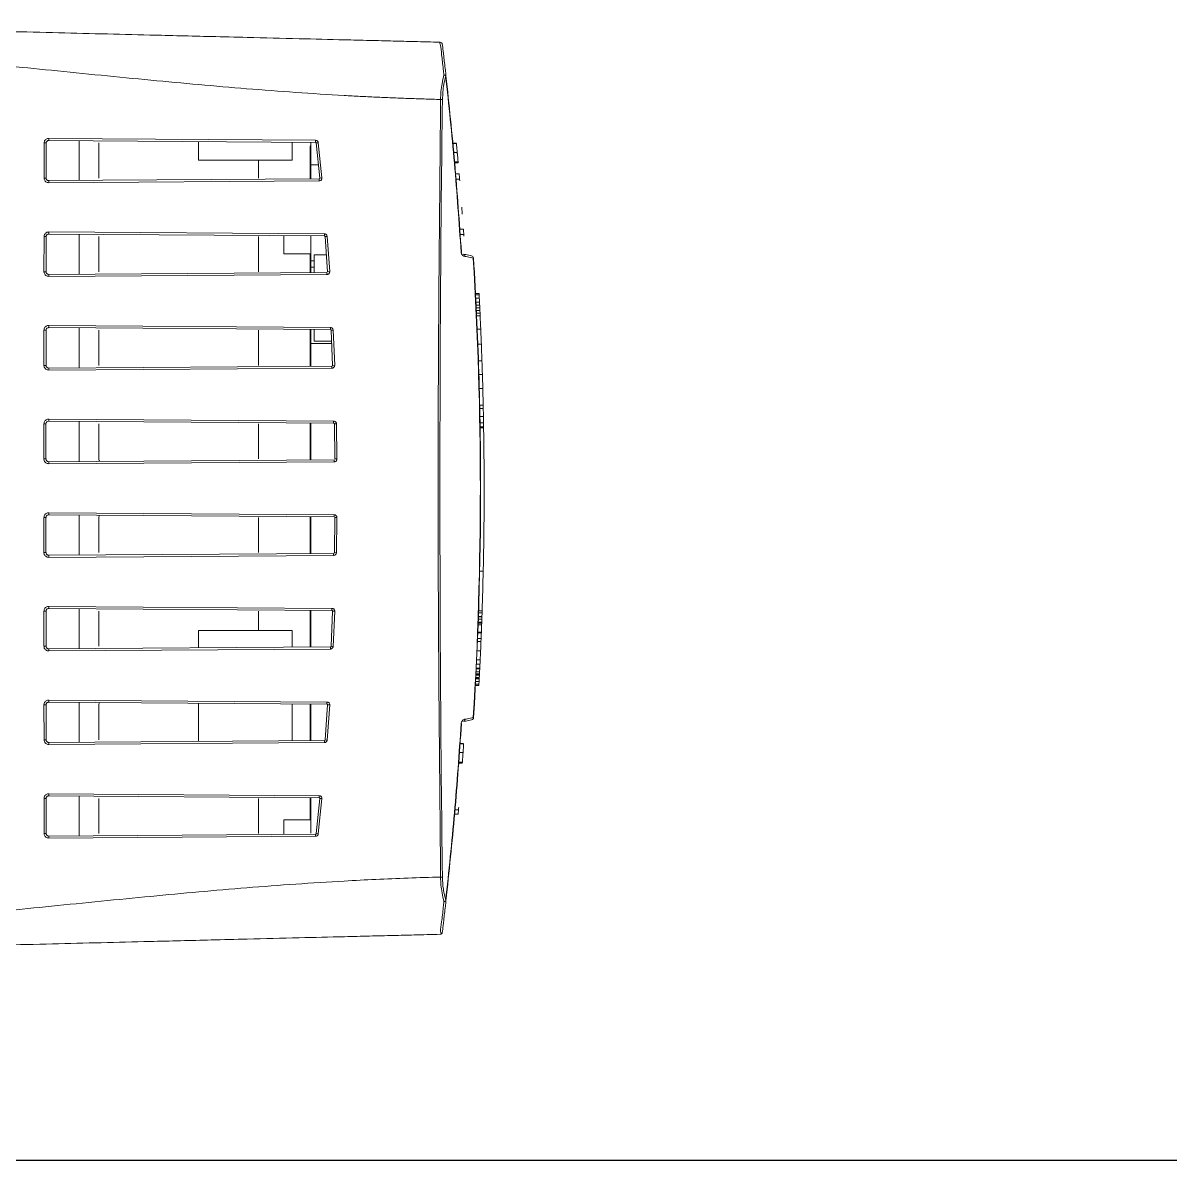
# Model space of a CAD drawing. Header units: millimetres. Extents: x -829 to 2887, y -460 to 1788.
# Drawn here: x 138.8 to 236.8, y 50.6 to 147.8 of the extents above; entities that cross this region are included whole.
import ezdxf

# ---------------------------------------------------------------- set-up
doc = ezdxf.new("R2010")
doc.units = ezdxf.units.MM
doc.layers.add('Inversor', color=4, linetype='Continuous')

msp = doc.modelspace()

# ---------------------------------------------------------------- linework, layer by layer
msp.add_line((57.502, 50.625), (557.502, 50.625))
at = {"layer": 'Inversor', "linetype": 'Continuous', "lineweight": 15}
for p, q in [((140.606, 134.527), (140.609, 137.527)), ((140.786, 137.527), (140.609, 137.527)), ((140.783, 134.527), (140.786, 137.527)), ((141.002, 137.916), (163.805, 137.758)), ((141.002, 137.741), (141.002, 137.916)), ((141.002, 137.741), (163.805, 137.582)), ((143.602, 134.327), (143.602, 137.723)), ((145.286, 134.527), (145.286, 137.527)), ((163.402, 137.585), (163.402, 135.664)), ((163.86, 137.533), (164.17, 134.532)), ((164.033, 137.551), (164.344, 134.549)), ((175.835, 137.47), (175.535, 137.47)), ((163.328, 134.464), (163.328, 137.027)), ((175.904, 136.724), (175.604, 136.724)), ((158.93, 136.07), (158.93, 134.527)), ((164.053, 135.664), (163.402, 135.664)), ((175.984, 135.823), (175.684, 135.823)), ((175.984, 135.823), (175.976, 135.918)), ((140.783, 134.527), (140.606, 134.527)), ((164.114, 134.47), (141.002, 134.309)), ((141.002, 134.309), (141.002, 134.133)), ((164.114, 134.294), (141.002, 134.133)), ((164.114, 134.47), (164.114, 134.294)), ((164.17, 134.532), (164.344, 134.549)), ((140.6, 126.527), (140.602, 129.527)), ((140.779, 129.527), (140.602, 129.527)), ((140.777, 126.527), (140.779, 129.527)), ((141.002, 129.923), (164.555, 129.761)), ((141.002, 129.748), (141.002, 129.923)), ((141.002, 129.748), (164.555, 129.585)), ((143.602, 126.321), (143.602, 129.73)), ((145.286, 126.527), (145.286, 129.527)), ((158.93, 129.527), (158.93, 126.527)), ((163.402, 129.602), (163.402, 127.46)), ((164.555, 129.585), (164.555, 129.761)), ((164.613, 129.531), (164.787, 129.545)), ((164.613, 129.531), (164.834, 126.531)), ((164.787, 129.545), (165.008, 126.542)), ((161.102, 128.06), (163.402, 128.06)), ((163.328, 126.457), (163.328, 128.06)), ((163.402, 127.46), (163.682, 127.46)), ((164.727, 127.978), (163.682, 127.978)), ((164.727, 127.977), (163.682, 127.977)), ((163.682, 126.467), (163.682, 127.977)), ((140.777, 126.527), (140.6, 126.527)), ((164.775, 126.467), (141.002, 126.303)), ((163.682, 126.918), (163.402, 126.918)), ((163.402, 126.918), (163.402, 126.495)), ((141.002, 126.303), (141.002, 126.127)), ((164.775, 126.291), (141.002, 126.127)), ((177.766, 124.668), (177.466, 124.668)), ((177.771, 124.565), (177.766, 124.668)), ((177.816, 123.683), (177.516, 123.683)), ((177.838, 123.219), (177.827, 123.446)), ((140.597, 118.527), (140.598, 121.527)), ((140.774, 121.527), (140.598, 121.527)), ((140.773, 118.527), (140.774, 121.527)), ((141.002, 121.928), (165.068, 121.763)), ((141.002, 121.753), (141.002, 121.928)), ((141.002, 121.753), (165.068, 121.587)), ((143.602, 118.317), (143.602, 121.735)), ((145.286, 118.527), (145.286, 121.527)), ((158.93, 121.527), (158.93, 118.527)), ((163.328, 118.453), (163.328, 121.599)), ((163.402, 121.599), (163.402, 120.386)), ((163.682, 120.585), (163.682, 121.568)), ((165.128, 121.53), (165.261, 118.529)), ((165.302, 121.538), (165.435, 118.536)), ((177.91, 121.633), (177.61, 121.633)), ((163.682, 120.585), (165.17, 120.585)), ((163.402, 120.385), (163.402, 120.386)), ((163.402, 120.386), (165.179, 120.386)), ((177.963, 120.338), (177.663, 120.338)), ((178.015, 118.913), (177.715, 118.913)), ((140.773, 118.527), (140.597, 118.527)), ((165.2, 118.465), (141.002, 118.299)), ((141.002, 118.299), (141.002, 118.124)), ((165.2, 118.29), (141.002, 118.124)), ((165.2, 118.465), (165.2, 118.29)), ((165.261, 118.529), (165.435, 118.536)), ((178.087, 116.548), (177.787, 116.548)), ((141.002, 113.931), (165.346, 113.764)), ((141.002, 113.755), (141.002, 113.931)), ((141.002, 113.755), (165.346, 113.588)), ((143.602, 110.315), (143.602, 113.738)), ((178.143, 114.144), (177.843, 114.144)), ((140.595, 110.527), (140.595, 113.527)), ((140.771, 113.527), (140.595, 113.527)), ((140.771, 110.527), (140.771, 113.527)), ((145.286, 110.527), (145.286, 113.527)), ((158.93, 113.527), (158.93, 110.527)), ((163.328, 110.451), (163.328, 113.602)), ((165.408, 113.528), (165.452, 110.527)), ((165.582, 113.531), (165.626, 110.529)), ((178.16, 113.182), (178.158, 113.276)), ((140.771, 110.527), (140.595, 110.527)), ((165.39, 110.465), (141.002, 110.297)), ((141.002, 110.297), (141.002, 110.122)), ((165.39, 110.289), (141.002, 110.122)), ((141.002, 105.931), (165.39, 105.764)), ((141.002, 105.756), (141.002, 105.931)), ((140.595, 102.527), (140.595, 105.527)), ((140.771, 105.527), (140.595, 105.527)), ((140.771, 102.527), (140.771, 105.527)), ((141.002, 105.756), (165.39, 105.589)), ((143.602, 102.316), (143.602, 105.738)), ((145.286, 102.527), (145.286, 105.527)), ((158.93, 105.527), (158.93, 102.527)), ((163.328, 102.451), (163.328, 105.603)), ((165.452, 105.526), (165.408, 102.525)), ((165.626, 105.524), (165.582, 102.522)), ((140.771, 102.527), (140.595, 102.527)), ((165.346, 102.465), (141.002, 102.298)), ((141.002, 102.298), (141.002, 102.122)), ((165.346, 102.289), (141.002, 102.122)), ((178.123, 100.937), (177.823, 100.937)), ((140.598, 94.527), (140.597, 97.527)), ((140.773, 97.527), (140.597, 97.527)), ((140.774, 94.527), (140.773, 97.527)), ((141.002, 97.93), (165.2, 97.764)), ((141.002, 97.754), (141.002, 97.93)), ((141.002, 97.754), (165.2, 97.588)), ((143.602, 94.318), (143.602, 97.736)), ((145.286, 94.527), (145.286, 97.527)), ((158.93, 97.527), (158.93, 95.874)), ((163.328, 94.454), (163.328, 97.601)), ((163.402, 97.6), (163.402, 94.455)), ((165.261, 97.524), (165.128, 94.524)), ((165.2, 97.588), (165.2, 97.764)), ((165.261, 97.524), (165.435, 97.518)), ((165.435, 97.518), (165.302, 94.515)), ((178.029, 97.54), (177.729, 97.54)), ((178.023, 97.369), (178.029, 97.54)), ((177.995, 96.576), (177.695, 96.576)), ((140.774, 94.527), (140.598, 94.527)), ((165.068, 94.466), (141.002, 94.3)), ((141.002, 94.3), (141.002, 94.125)), ((165.068, 94.29), (141.002, 94.125)), ((177.898, 94.129), (177.598, 94.129)), ((177.806, 92.164), (177.814, 92.332)), ((177.761, 91.299), (177.461, 91.299)), ((177.79, 91.855), (177.49, 91.855)), ((177.755, 91.185), (177.761, 91.299)), ((177.761, 91.299), (177.773, 91.525)), ((140.602, 86.527), (140.6, 89.527)), ((140.777, 89.527), (140.6, 89.527)), ((140.779, 86.527), (140.777, 89.527)), ((141.002, 89.926), (164.775, 89.762)), ((141.002, 89.75), (141.002, 89.926)), ((141.002, 89.75), (164.775, 89.586)), ((143.602, 86.323), (143.602, 89.733)), ((145.286, 86.527), (145.286, 89.527)), ((163.328, 86.46), (163.328, 89.596)), ((164.834, 89.523), (164.613, 86.522)), ((165.008, 89.511), (164.787, 86.508)), ((140.779, 86.527), (140.602, 86.527)), ((164.555, 86.468), (141.002, 86.305)), ((141.002, 86.305), (141.002, 86.13)), ((164.555, 86.292), (141.002, 86.13)), ((164.555, 86.468), (164.555, 86.292)), ((164.613, 86.522), (164.787, 86.508)), ((176.398, 85.435), (176.098, 85.435)), ((176.45, 86.181), (176.15, 86.181)), ((176.332, 84.535), (176.032, 84.535)), ((176.332, 84.535), (176.339, 84.63)), ((140.609, 78.527), (140.606, 81.527)), ((140.783, 81.527), (140.606, 81.527)), ((140.786, 78.527), (140.783, 81.527)), ((141.002, 81.92), (164.114, 81.759)), ((141.002, 81.744), (141.002, 81.92)), ((141.002, 81.744), (164.114, 81.583)), ((143.602, 78.33), (143.602, 81.726)), ((145.286, 78.527), (145.286, 81.527)), ((158.93, 81.527), (158.93, 78.527)), ((163.328, 79.695), (163.328, 81.589)), ((164.17, 81.521), (163.86, 78.521)), ((164.344, 81.504), (164.033, 78.502)), ((164.114, 81.583), (164.114, 81.759)), ((164.17, 81.521), (164.344, 81.504)), ((163.402, 79.695), (161.102, 79.695)), ((161.102, 78.448), (161.102, 79.695)), ((140.786, 78.527), (140.609, 78.527)), ((163.805, 78.471), (141.002, 78.312)), ((141.002, 78.312), (141.002, 78.137)), ((163.805, 78.296), (141.002, 78.137))]:
    msp.add_line(p, q, dxfattribs=at)
at = {"layer": 'Inversor', "linetype": 'Continuous', "lineweight": 0}
for p, q in [((153.802, 136.069), (153.802, 137.652)), ((161.802, 137.596), (161.802, 136.07)), ((163.805, 137.582), (163.805, 137.758)), ((163.86, 137.533), (164.033, 137.551)), ((175.832, 137.501), (175.532, 137.501)), ((153.802, 136.07), (161.802, 136.07)), ((163.402, 135.664), (163.402, 134.47)), ((175.976, 135.918), (175.676, 135.918)), ((176.063, 134.905), (175.763, 134.905)), ((176.102, 134.449), (175.802, 134.449)), ((176.114, 134.304), (176.102, 134.449)), ((176.337, 131.454), (176.326, 131.599)), ((161.102, 129.621), (161.102, 128.06)), ((176.43, 130.156), (176.13, 130.156)), ((176.462, 129.7), (176.162, 129.7)), ((176.472, 129.555), (176.462, 129.7)), ((163.402, 127.46), (163.402, 126.918)), ((164.775, 126.467), (164.775, 126.291)), ((164.834, 126.531), (165.008, 126.542)), ((177.771, 124.565), (177.471, 124.565)), ((177.772, 124.551), (177.472, 124.551)), ((177.786, 124.268), (177.771, 124.565)), ((177.786, 124.268), (177.486, 124.268)), ((177.804, 123.92), (177.504, 123.92)), ((177.512, 123.763), (177.504, 123.919)), ((177.52, 123.607), (177.512, 123.763)), ((177.527, 123.446), (177.52, 123.607)), ((177.812, 123.763), (177.804, 123.919)), ((177.82, 123.607), (177.812, 123.763)), ((177.827, 123.446), (177.82, 123.607)), ((177.827, 123.446), (177.527, 123.446)), ((177.549, 122.988), (177.538, 123.219)), ((177.838, 123.219), (177.538, 123.219)), ((177.85, 122.98), (177.55, 122.98)), ((177.86, 122.755), (177.56, 122.755)), ((177.849, 122.988), (177.838, 123.219)), ((177.86, 122.755), (177.849, 122.988)), ((165.068, 121.587), (165.068, 121.763)), ((165.128, 121.53), (165.302, 121.538)), ((163.402, 118.453), (163.402, 120.385)), ((165.179, 120.385), (163.402, 120.385)), ((178.053, 117.756), (177.753, 117.756)), ((178.122, 115.125), (177.822, 115.125)), ((178.128, 114.847), (177.828, 114.847)), ((165.346, 113.588), (165.346, 113.764)), ((163.402, 110.451), (163.402, 113.602)), ((165.408, 113.528), (165.582, 113.531)), ((178.153, 113.612), (177.853, 113.612)), ((178.158, 113.276), (177.858, 113.276)), ((178.16, 113.195), (177.86, 113.195)), ((165.39, 110.465), (165.39, 110.289)), ((165.452, 110.527), (165.626, 110.529)), ((163.402, 102.452), (163.402, 105.602)), ((165.39, 105.589), (165.39, 105.764)), ((165.452, 105.526), (165.626, 105.524)), ((165.346, 102.465), (165.346, 102.289)), ((165.408, 102.525), (165.582, 102.522)), ((178.012, 97.056), (177.712, 97.056)), ((178.012, 97.045), (177.712, 97.045)), ((178.023, 97.369), (177.723, 97.369)), ((177.987, 96.351), (177.687, 96.351)), ((177.993, 96.513), (177.693, 96.513)), ((178.005, 96.848), (177.705, 96.848)), ((153.802, 95.874), (153.802, 94.388)), ((153.802, 95.874), (153.802, 95.874)), ((161.802, 95.874), (153.802, 95.874)), ((161.802, 95.874), (161.802, 94.444)), ((177.943, 95.199), (177.643, 95.199)), ((177.962, 95.685), (177.662, 95.685)), ((177.964, 95.736), (177.664, 95.736)), ((165.068, 94.466), (165.068, 94.29)), ((165.128, 94.524), (165.302, 94.515)), ((177.932, 94.928), (177.632, 94.928)), ((177.863, 93.367), (177.563, 93.367)), ((177.863, 93.367), (177.563, 93.367)), ((177.498, 92.011), (177.506, 92.164)), ((177.804, 92.135), (177.504, 92.135)), ((177.806, 92.164), (177.506, 92.164)), ((177.514, 92.332), (177.529, 92.647)), ((177.814, 92.332), (177.514, 92.332)), ((177.827, 92.592), (177.527, 92.592)), ((177.829, 92.647), (177.529, 92.647)), ((177.846, 92.989), (177.546, 92.989)), ((177.798, 92.011), (177.806, 92.164)), ((177.814, 92.332), (177.829, 92.647)), ((177.755, 91.185), (177.455, 91.185)), ((177.773, 91.525), (177.473, 91.525)), ((177.784, 91.737), (177.484, 91.737)), ((177.787, 91.789), (177.487, 91.789)), ((177.491, 91.868), (177.498, 92.011)), ((177.8, 92.052), (177.5, 92.052)), ((177.755, 91.18), (177.755, 91.185)), ((177.791, 91.868), (177.798, 92.011)), ((153.802, 89.662), (153.802, 86.394)), ((161.802, 89.607), (161.802, 86.449)), ((163.402, 89.596), (163.402, 86.46)), ((164.775, 89.586), (164.775, 89.762)), ((164.834, 89.523), (165.008, 89.511)), ((176.452, 86.213), (176.152, 86.213)), ((176.339, 84.63), (176.039, 84.63)), ((163.402, 81.562), (163.402, 78.562)), ((176.012, 80.546), (175.711, 80.546)), ((175.978, 80.166), (175.678, 80.166)), ((175.978, 80.166), (175.991, 80.311)), ((163.805, 78.471), (163.805, 78.296)), ((163.86, 78.521), (164.033, 78.502))]:
    msp.add_line(p, q, dxfattribs=at)
at = {"layer": 'Inversor', "linetype": 'Continuous', "lineweight": 0, "flags": 128}
for points in [[(176.237, 128.203), (176.242, 128.205), (176.247, 128.206), (176.251, 128.208), (176.254, 128.209), (176.257, 128.211), (176.259, 128.213), (176.26, 128.214), (176.26, 128.216)], [(176.241, 87.921), (176.247, 87.92), (176.251, 87.918), (176.255, 87.916), (176.259, 87.915), (176.261, 87.913), (176.263, 87.911), (176.264, 87.91), (176.264, 87.908)]]:
    msp.add_lwpolyline(points, dxfattribs=at)
at = {"layer": 'Inversor', "linetype": 'Continuous', "lineweight": 15}
for centre, radius, start, end in [((-140.665, 108.027), 317.867, 4.76811, 4.8507), ((-140.665, 108.027), 317.867, 3.90964, 3.99214), ((-139.665, 108.027), 317.867, 2.8659, 2.92878), ((-139.665, 108.027), 317.867, 2.45338, 2.65578), ((-139.665, 108.027), 317.867, 2.21968, 2.45338), ((-139.665, 108.027), 317.867, 1.96275, 2.21968), ((-139.665, 108.027), 317.867, 1.75404, 1.96275), ((-139.665, 108.027), 317.867, 1.10269, 1.22956), ((-139.665, 108.027), 317.867, 1.00684, 1.10269), ((-139.665, 108.027), 317.867, 358.72195, 0.93166), ((-139.665, 108.027), 317.867, 358.10949, 358.72811), ((-139.665, 108.027), 317.867, 357.78406, 357.89497), ((-139.665, 108.027), 317.867, 357.35662, 357.49423), ((-139.665, 108.027), 317.867, 357.49423, 357.63834), ((-139.665, 108.027), 317.867, 357.22682, 357.28842), ((177.09, 88.411), 0.184, 284.31887, 5.64344), ((177.097, 88.428), 0.2, 281.17359, 356.46295), ((177.271, 88.398), 0.0306, 36.02228, 87.08712)]:
    msp.add_arc(centre, radius, start, end, dxfattribs=at)
at = {"layer": 'Inversor', "linetype": 'Continuous', "lineweight": 0}
for centre, radius, start, end in [((-140.665, 108.027), 317.867, 4.25291, 4.33544), ((176.375, 127.854), 0.184, 354.39075, 75.70522), ((177.085, 127.714), 0.184, 354.37074, 75.66695), ((177.092, 127.696), 0.2, 3.54989, 78.82689), ((177.267, 127.726), 0.0306, 272.91288, 323.97772), ((-139.665, 108.027), 317.867, 1.55945, 1.75404), ((-139.665, 108.027), 317.867, 1.38322, 1.55945), ((-139.665, 108.027), 317.867, 1.22956, 1.38322), ((-139.665, 108.027), 317.867, 0.94623, 1.00684), ((-139.665, 108.027), 317.867, 357.99516, 358.07867), ((-139.665, 108.027), 317.867, 357.89497, 357.99516), ((-139.665, 108.027), 317.867, 357.63834, 357.78406), ((-139.665, 108.027), 317.867, 357.28842, 357.35662), ((-139.665, 108.027), 317.867, 357.02418, 357.0861), ((176.38, 88.27), 0.184, 284.30053, 5.60699), ((-140.665, 108.027), 317.867, 354.99787, 355.08048)]:
    msp.add_arc(centre, radius, start, end, dxfattribs=at)
at = {"layer": 'Inversor', "linetype": 'Continuous', "lineweight": 15}
for points, knots in [([(107.78, 147.784), (108.241, 147.773), (109.164, 147.75), (110.554, 147.716), (111.952, 147.682), (113.36, 147.647), (114.777, 147.612), (117.095, 147.555), (120.372, 147.474), (124.525, 147.371), (128.748, 147.267), (132.863, 147.166), (137.084, 147.062), (142.646, 146.924), (148.627, 146.777), (154.174, 146.64), (158.417, 146.535), (162.213, 146.442), (165.691, 146.356), (168.377, 146.29), (170.357, 146.241), (172.368, 146.191), (173.699, 146.158), (174.436, 146.14)], [0, 0, 0, 0, 0.020564, 0.041269, 0.062116, 0.083108, 0.104244, 0.125525, 0.186841, 0.251061, 0.311866, 0.376602, 0.436229, 0.5021, 0.627468, 0.706368, 0.752666, 0.819118, 0.877679, 0.909531, 0.940139, 0.966856, 1, 1, 1, 1]), ([(174.485, 141.247), (174.019, 141.259), (173.09, 141.285), (171.701, 141.332), (170.323, 141.385), (168.957, 141.445), (167.601, 141.512), (165.32, 141.636), (162.092, 141.843), (156.586, 142.261), (149.627, 142.893), (141.398, 143.719), (132.997, 144.572), (126.1, 145.206), (120.408, 145.653), (116.775, 145.896), (113.537, 146.074), (110.744, 146.201), (108.793, 146.261), (107.774, 146.293)], [0, 0, 0, 0, 0.020999, 0.041833, 0.062502, 0.083008, 0.103351, 0.123531, 0.185701, 0.248685, 0.371476, 0.499222, 0.619403, 0.749764, 0.809315, 0.874912, 0.912688, 0.954392, 1, 1, 1, 1]), ([(174.765, 143.34), (174.747, 143.502), (174.677, 144.152), (174.555, 145.131), (174.505, 145.903), (174.372, 146.123), (174.468, 146.14), (174.436, 146.14), (174.436, 146.14)], [0, 0, 0, 0, 0.099421, 0.39744, 0.698303, 0.945209, 0.999983, 1, 1, 1, 1]), ([(174.63, 145.964), (174.624, 146.011), (174.601, 146.056), (174.53, 146.12), (174.483, 146.139), (174.436, 146.14)], [0, 0, 0, 0, 0.5, 0.5, 1, 1, 1, 1]), ([(174.63, 145.964), (174.636, 145.912), (174.648, 145.808), (174.746, 144.988), (174.854, 144.055), (174.924, 143.43), (174.941, 143.274)], [0, 0, 0, 0, 0.301244, 0.602255, 0.900474, 1, 1, 1, 1]), ([(174.485, 141.247), (174.485, 141.247), (174.485, 141.704), (174.554, 142.445), (174.707, 143.095), (174.765, 143.34)], [0, 0, 0, 0, 0.000027, 0.624051, 1, 1, 1, 1]), ([(174.919, 143.252), (174.86, 143.017), (174.702, 142.393), (174.664, 141.684), (174.64, 141.243)], [0, 0, 0, 0, 0.376334, 1, 1, 1, 1]), ([(174.765, 143.34), (174.767, 143.34), (174.786, 143.337), (174.828, 143.329), (174.883, 143.31), (174.909, 143.292), (174.921, 143.282)], [0, 0, 0, 0, 0.02537, 0.306243, 0.653089, 1, 1, 1, 1]), ([(174.921, 143.282), (174.921, 143.273), (174.92, 143.263), (174.92, 143.253), (174.919, 143.252)], [0, 0, 0, 0, 0.891289, 1, 1, 1, 1]), ([(176.237, 128.203), (176.06, 130.74), (175.708, 135.792), (175.181, 140.772), (174.919, 143.252)], [0, 0, 0, 0, 0.502093, 1, 1, 1, 1]), ([(174.941, 143.274), (174.941, 143.274), (174.941, 143.276), (174.939, 143.279), (174.928, 143.281), (174.921, 143.282)], [0, 0, 0, 0, 0.0391123, 0.3382263, 1, 1, 1, 1]), ([(174.941, 143.274), (175.204, 140.793), (175.73, 135.81), (176.083, 130.754), (176.26, 128.216)], [0, 0, 0, 0, 0.497904, 1, 1, 1, 1]), ([(174.485, 74.806), (174.377, 85.876), (174.161, 108.023), (174.377, 130.17), (174.485, 141.247)], [0, 0, 0, 0, 0.49985, 1, 1, 1, 1]), ([(140.609, 137.527), (140.614, 137.57), (140.622, 137.658), (140.69, 137.775), (140.788, 137.863), (140.899, 137.91), (140.972, 137.915), (141.002, 137.916)], [0, 0, 0, 0, 0.213335, 0.42693, 0.640813, 0.855118, 1, 1, 1, 1]), ([(140.786, 137.527), (140.788, 137.551), (140.793, 137.599), (140.83, 137.663), (140.884, 137.712), (140.945, 137.738), (140.985, 137.74), (141.002, 137.741)], [0, 0, 0, 0, 0.212994, 0.426634, 0.640579, 0.85484, 1, 1, 1, 1]), ([(163.328, 137.027), (163.332, 137.122), (163.336, 137.236), (163.392, 137.332), (163.402, 137.348)], [0, 0, 0, 0, 0.833783, 1, 1, 1, 1]), ([(175.835, 137.47), (175.836, 137.462), (175.837, 137.446), (175.85, 137.307), (175.868, 137.116), (175.887, 136.909), (175.899, 136.776), (175.904, 136.724)], [0, 0, 0, 0, 0.222708, 0.447172, 0.656791, 0.866147, 1, 1, 1, 1]), ([(175.904, 136.724), (175.912, 136.629), (175.929, 136.44), (175.951, 136.2), (175.966, 136.024), (175.974, 135.935), (175.975, 135.923), (175.976, 135.918)], [0, 0, 0, 0, 0.220326, 0.442681, 0.638307, 0.853006, 1, 1, 1, 1]), ([(141.002, 134.133), (140.957, 134.137), (140.869, 134.146), (140.751, 134.213), (140.661, 134.312), (140.613, 134.423), (140.608, 134.497), (140.606, 134.527)], [0, 0, 0, 0, 0.213939, 0.428295, 0.642355, 0.855966, 1, 1, 1, 1]), ([(141.002, 134.309), (140.977, 134.311), (140.928, 134.316), (140.863, 134.353), (140.813, 134.408), (140.787, 134.469), (140.784, 134.51), (140.783, 134.527)], [0, 0, 0, 0, 0.213714, 0.428033, 0.642107, 0.855679, 1, 1, 1, 1]), ([(164.344, 134.549), (164.344, 134.532), (164.346, 134.489), (164.324, 134.421), (164.278, 134.357), (164.213, 134.312), (164.155, 134.295), (164.121, 134.294), (164.114, 134.294)], [0, 0, 0, 0, 0.133178, 0.335019, 0.537189, 0.740182, 0.944133, 1, 1, 1, 1]), ([(164.17, 134.532), (164.17, 134.531), (164.171, 134.523), (164.169, 134.509), (164.16, 134.492), (164.146, 134.478), (164.13, 134.471), (164.119, 134.47), (164.114, 134.47)], [0, 0, 0, 0, 0.045071, 0.246909, 0.448783, 0.651424, 0.85492, 1, 1, 1, 1]), ([(140.602, 129.527), (140.607, 129.571), (140.616, 129.66), (140.684, 129.779), (140.784, 129.869), (140.897, 129.917), (140.971, 129.921), (141.002, 129.923)], [0, 0, 0, 0, 0.2132684, 0.4268916, 0.6407005, 0.8549595, 1, 1, 1, 1]), ([(140.779, 129.527), (140.781, 129.551), (140.786, 129.601), (140.824, 129.667), (140.88, 129.718), (140.943, 129.745), (140.985, 129.747), (141.002, 129.748)], [0, 0, 0, 0, 0.213068, 0.426608, 0.640477, 0.854667, 1, 1, 1, 1]), ([(164.555, 129.761), (164.581, 129.758), (164.634, 129.752), (164.704, 129.711), (164.757, 129.651), (164.781, 129.591), (164.785, 129.555), (164.787, 129.545)], [0, 0, 0, 0, 0.22805, 0.456657, 0.68455, 0.911415, 1, 1, 1, 1]), ([(164.555, 129.585), (164.561, 129.584), (164.575, 129.583), (164.592, 129.573), (164.605, 129.558), (164.611, 129.543), (164.612, 129.534), (164.613, 129.531)], [0, 0, 0, 0, 0.22634, 0.455091, 0.682648, 0.90954, 1, 1, 1, 1]), ([(176.421, 128.032), (176.49, 128.019), (176.727, 127.972), (176.964, 127.925), (177.131, 127.892)], [0, 0, 0, 0, 0.295179, 1, 1, 1, 1]), ([(177.269, 127.696), (177.102, 127.729), (176.865, 127.775), (176.628, 127.822), (176.558, 127.836)], [0, 0, 0, 0, 0.704823, 1, 1, 1, 1]), ([(177.273, 88.429), (177.676, 94.944), (177.879, 101.489), (177.877, 114.636), (177.673, 121.18), (177.269, 127.696)], [0, 0, 0, 0, 0.5, 0.5, 1, 1, 1, 1]), ([(177.292, 127.708), (177.696, 121.189), (177.901, 114.64), (177.902, 101.485), (177.699, 94.936), (177.296, 88.416)], [0, 0, 0, 0, 0.5, 0.5, 1, 1, 1, 1]), ([(141.002, 126.127), (140.957, 126.131), (140.867, 126.14), (140.747, 126.208), (140.656, 126.309), (140.607, 126.422), (140.602, 126.497), (140.6, 126.527)], [0, 0, 0, 0, 0.214023, 0.428365, 0.642528, 0.856211, 1, 1, 1, 1]), ([(141.002, 126.303), (140.976, 126.305), (140.926, 126.31), (140.859, 126.348), (140.808, 126.404), (140.781, 126.468), (140.778, 126.51), (140.777, 126.527)], [0, 0, 0, 0, 0.213785, 0.42816, 0.642218, 0.855999, 1, 1, 1, 1]), ([(140.598, 121.527), (140.602, 121.572), (140.611, 121.662), (140.68, 121.782), (140.782, 121.873), (140.896, 121.922), (140.971, 121.926), (141.002, 121.928)], [0, 0, 0, 0, 0.213191, 0.426781, 0.640571, 0.854744, 1, 1, 1, 1]), ([(140.774, 121.527), (140.776, 121.552), (140.781, 121.603), (140.82, 121.67), (140.878, 121.722), (140.942, 121.749), (140.984, 121.752), (141.002, 121.753)], [0, 0, 0, 0, 0.212928, 0.426454, 0.640298, 0.854429, 1, 1, 1, 1]), ([(141.002, 118.124), (140.956, 118.128), (140.866, 118.136), (140.744, 118.205), (140.653, 118.307), (140.604, 118.421), (140.599, 118.496), (140.597, 118.527)], [0, 0, 0, 0, 0.214069, 0.428485, 0.642697, 0.856508, 1, 1, 1, 1]), ([(141.002, 118.299), (140.976, 118.301), (140.925, 118.306), (140.856, 118.345), (140.805, 118.402), (140.777, 118.467), (140.774, 118.509), (140.773, 118.527)], [0, 0, 0, 0, 0.2138213, 0.4281927, 0.6424006, 0.8562321, 1, 1, 1, 1]), ([(165.435, 118.536), (165.434, 118.512), (165.431, 118.463), (165.398, 118.392), (165.343, 118.334), (165.274, 118.297), (165.224, 118.292), (165.2, 118.29)], [0, 0, 0, 0, 0.182116, 0.391433, 0.601203, 0.81199, 1, 1, 1, 1]), ([(165.261, 118.529), (165.261, 118.528), (165.261, 118.52), (165.258, 118.505), (165.248, 118.487), (165.232, 118.473), (165.215, 118.467), (165.204, 118.466), (165.2, 118.465)], [0, 0, 0, 0, 0.031717, 0.241313, 0.450553, 0.660577, 0.871382, 1, 1, 1, 1]), ([(140.595, 113.527), (140.6, 113.572), (140.609, 113.663), (140.678, 113.784), (140.78, 113.875), (140.895, 113.924), (140.971, 113.929), (141.002, 113.931)], [0, 0, 0, 0, 0.213177, 0.426752, 0.640444, 0.854517, 1, 1, 1, 1]), ([(140.771, 113.527), (140.772, 113.587), (140.797, 113.647), (140.881, 113.731), (140.941, 113.756), (141.002, 113.755)], [0, 0, 0, 0, 0.5, 0.5, 1, 1, 1, 1]), ([(141.002, 110.122), (140.956, 110.126), (140.865, 110.135), (140.743, 110.204), (140.651, 110.306), (140.602, 110.42), (140.597, 110.496), (140.595, 110.527)], [0, 0, 0, 0, 0.214119, 0.428606, 0.642936, 0.856801, 1, 1, 1, 1]), ([(141.002, 110.297), (140.976, 110.3), (140.924, 110.304), (140.855, 110.344), (140.803, 110.402), (140.775, 110.466), (140.772, 110.509), (140.771, 110.527)], [0, 0, 0, 0, 0.213882, 0.428344, 0.642719, 0.856606, 1, 1, 1, 1]), ([(145.36, 110.327), (145.351, 110.337), (145.318, 110.372), (145.293, 110.444), (145.288, 110.503), (145.286, 110.527)], [0, 0, 0, 0, 0.1791055, 0.6714519, 1, 1, 1, 1]), ([(140.595, 105.527), (140.599, 105.572), (140.608, 105.663), (140.678, 105.784), (140.78, 105.875), (140.895, 105.925), (140.971, 105.929), (141.002, 105.931)], [0, 0, 0, 0, 0.2132, 0.426626, 0.640315, 0.854301, 1, 1, 1, 1]), ([(140.771, 105.527), (140.774, 105.552), (140.779, 105.604), (140.818, 105.672), (140.876, 105.724), (140.941, 105.752), (140.984, 105.755), (141.002, 105.756)], [0, 0, 0, 0, 0.212992, 0.426459, 0.640018, 0.854079, 1, 1, 1, 1]), ([(145.286, 105.527), (145.29, 105.564), (145.296, 105.636), (145.336, 105.696), (145.356, 105.726)], [0, 0, 0, 0, 0.5118297, 1, 1, 1, 1]), ([(141.002, 102.122), (140.956, 102.127), (140.865, 102.135), (140.744, 102.204), (140.652, 102.307), (140.602, 102.421), (140.597, 102.496), (140.595, 102.527)], [0, 0, 0, 0, 0.214156, 0.428684, 0.643101, 0.857021, 1, 1, 1, 1]), ([(141.002, 102.298), (140.976, 102.3), (140.924, 102.305), (140.856, 102.344), (140.803, 102.402), (140.776, 102.467), (140.773, 102.509), (140.771, 102.527)], [0, 0, 0, 0, 0.2139694, 0.4284894, 0.6428823, 0.8568231, 1, 1, 1, 1]), ([(140.597, 97.527), (140.601, 97.572), (140.61, 97.662), (140.679, 97.783), (140.781, 97.874), (140.895, 97.923), (140.971, 97.928), (141.002, 97.93)], [0, 0, 0, 0, 0.213098, 0.426574, 0.640119, 0.854033, 1, 1, 1, 1]), ([(140.773, 97.527), (140.775, 97.552), (140.78, 97.603), (140.819, 97.671), (140.877, 97.723), (140.941, 97.751), (140.984, 97.753), (141.002, 97.754)], [0, 0, 0, 0, 0.212841, 0.426278, 0.639891, 0.853783, 1, 1, 1, 1]), ([(165.2, 97.764), (165.227, 97.761), (165.28, 97.755), (165.351, 97.713), (165.404, 97.652), (165.432, 97.583), (165.434, 97.537), (165.435, 97.518)], [0, 0, 0, 0, 0.21146, 0.423423, 0.635047, 0.845605, 1, 1, 1, 1]), ([(165.2, 97.588), (165.207, 97.587), (165.22, 97.586), (165.239, 97.575), (165.252, 97.559), (165.26, 97.541), (165.26, 97.529), (165.261, 97.524)], [0, 0, 0, 0, 0.209728, 0.421877, 0.633522, 0.843889, 1, 1, 1, 1]), ([(141.002, 94.125), (140.956, 94.129), (140.866, 94.138), (140.745, 94.206), (140.654, 94.308), (140.605, 94.421), (140.6, 94.497), (140.598, 94.527)], [0, 0, 0, 0, 0.214208, 0.428737, 0.643165, 0.857271, 1, 1, 1, 1]), ([(141.002, 94.3), (140.976, 94.303), (140.925, 94.307), (140.857, 94.346), (140.806, 94.403), (140.778, 94.467), (140.775, 94.51), (140.774, 94.527)], [0, 0, 0, 0, 0.213939, 0.428511, 0.642978, 0.856926, 1, 1, 1, 1]), ([(140.6, 89.527), (140.605, 89.571), (140.613, 89.661), (140.682, 89.78), (140.783, 89.871), (140.896, 89.919), (140.971, 89.924), (141.002, 89.926)], [0, 0, 0, 0, 0.21302, 0.426413, 0.6399, 0.853703, 1, 1, 1, 1]), ([(140.777, 89.527), (140.779, 89.552), (140.784, 89.602), (140.822, 89.669), (140.879, 89.719), (140.942, 89.747), (140.984, 89.749), (141.002, 89.75)], [0, 0, 0, 0, 0.212774, 0.4261271, 0.6395938, 0.8534819, 1, 1, 1, 1]), ([(145.286, 89.527), (145.29, 89.564), (145.296, 89.634), (145.334, 89.693), (145.353, 89.72)], [0, 0, 0, 0, 0.527707, 1, 1, 1, 1]), ([(177.135, 88.232), (176.968, 88.199), (176.801, 88.166), (176.635, 88.133), (176.565, 88.12), (176.495, 88.106), (176.425, 88.092)], [0, 0, 0, 0, 0.0010685, 0.0010685, 0.0010685, 0.001515914, 0.001515914, 0.001515914, 0.001515914]), ([(176.563, 88.288), (176.633, 88.302), (176.869, 88.349), (177.106, 88.396), (177.273, 88.429)], [0, 0, 0, 0, 0.2951556, 1, 1, 1, 1]), ([(174.919, 72.802), (175.183, 75.293), (175.711, 80.296), (176.064, 85.373), (176.241, 87.921)], [0, 0, 0, 0, 0.497917, 1, 1, 1, 1]), ([(176.264, 87.908), (176.087, 85.358), (175.734, 80.278), (175.205, 75.272), (174.941, 72.779)], [0, 0, 0, 0, 0.502083, 1, 1, 1, 1]), ([(141.002, 86.13), (140.957, 86.134), (140.868, 86.142), (140.748, 86.21), (140.658, 86.311), (140.609, 86.423), (140.604, 86.497), (140.602, 86.527)], [0, 0, 0, 0, 0.214286, 0.428892, 0.643377, 0.857501, 1, 1, 1, 1]), ([(141.002, 86.305), (140.977, 86.307), (140.927, 86.312), (140.86, 86.35), (140.81, 86.406), (140.783, 86.469), (140.78, 86.51), (140.779, 86.527)], [0, 0, 0, 0, 0.214038, 0.428658, 0.643132, 0.85725, 1, 1, 1, 1]), ([(164.613, 86.522), (164.612, 86.517), (164.61, 86.506), (164.601, 86.49), (164.586, 86.476), (164.57, 86.469), (164.559, 86.468), (164.555, 86.468)], [0, 0, 0, 0, 0.171493, 0.397368, 0.623264, 0.850452, 1, 1, 1, 1]), ([(164.787, 86.508), (164.783, 86.488), (164.776, 86.443), (164.739, 86.378), (164.68, 86.325), (164.615, 86.297), (164.572, 86.294), (164.555, 86.292)], [0, 0, 0, 0, 0.173117, 0.398935, 0.625122, 0.852222, 1, 1, 1, 1]), ([(176.398, 85.435), (176.391, 85.341), (176.378, 85.152), (176.36, 84.913), (176.347, 84.736), (176.341, 84.646), (176.34, 84.635), (176.339, 84.63)], [0, 0, 0, 0, 0.219926, 0.441897, 0.637299, 0.852131, 1, 1, 1, 1]), ([(176.45, 86.181), (176.45, 86.173), (176.448, 86.157), (176.439, 86.018), (176.425, 85.827), (176.411, 85.619), (176.401, 85.487), (176.398, 85.435)], [0, 0, 0, 0, 0.223223, 0.448202, 0.658167, 0.867193, 1, 1, 1, 1]), ([(140.606, 81.527), (140.611, 81.571), (140.619, 81.659), (140.687, 81.776), (140.786, 81.865), (140.897, 81.913), (140.971, 81.918), (141.002, 81.92)], [0, 0, 0, 0, 0.212929, 0.426183, 0.639618, 0.853309, 1, 1, 1, 1]), ([(140.783, 81.527), (140.785, 81.551), (140.79, 81.6), (140.827, 81.665), (140.882, 81.714), (140.944, 81.741), (140.985, 81.743), (141.002, 81.744)], [0, 0, 0, 0, 0.212663, 0.42592, 0.639367, 0.853084, 1, 1, 1, 1]), ([(164.114, 81.759), (164.14, 81.757), (164.193, 81.751), (164.262, 81.71), (164.314, 81.65), (164.344, 81.578), (164.344, 81.528), (164.344, 81.504)], [0, 0, 0, 0, 0.204042, 0.408562, 0.612828, 0.816259, 1, 1, 1, 1]), ([(164.114, 81.583), (164.12, 81.583), (164.127, 81.582), (164.133, 81.58), (164.139, 81.578), (164.145, 81.575), (164.149, 81.571), (164.154, 81.567), (164.159, 81.562), (164.162, 81.556), (164.165, 81.551), (164.168, 81.545), (164.169, 81.539), (164.17, 81.533), (164.171, 81.527), (164.17, 81.521)], [0.00000019815, 0.00000019815, 0.00000019815, 0.00000019815, 0.00001922782, 0.00001922782, 0.00001922782, 0.00003845712, 0.00003845712, 0.00003845712, 0.00005765845, 0.00005765845, 0.00005765845, 0.00007678075, 0.00007678075, 0.00007678075, 0.00009419596, 0.00009419596, 0.00009419596, 0.00009419596]), ([(141.002, 78.137), (140.958, 78.141), (140.87, 78.149), (140.752, 78.216), (140.664, 78.315), (140.616, 78.425), (140.611, 78.498), (140.609, 78.527)], [0, 0, 0, 0, 0.214355, 0.428987, 0.643556, 0.8578, 1, 1, 1, 1]), ([(141.002, 78.312), (140.977, 78.314), (140.929, 78.319), (140.865, 78.355), (140.816, 78.41), (140.789, 78.47), (140.787, 78.511), (140.786, 78.527)], [0, 0, 0, 0, 0.214094, 0.428718, 0.643339, 0.85752, 1, 1, 1, 1]), ([(107.774, 69.761), (108.295, 69.776), (109.314, 69.805), (110.809, 69.86), (112.239, 69.921), (113.603, 69.986), (114.901, 70.054), (117.207, 70.186), (120.408, 70.4), (126.1, 70.847), (132.997, 71.482), (141.398, 72.335), (149.627, 73.16), (156.586, 73.792), (162.092, 74.21), (165.771, 74.447), (168.967, 74.612), (171.712, 74.727), (173.556, 74.78), (174.485, 74.806)], [0, 0, 0, 0, 0.023289, 0.045606, 0.066948, 0.08731, 0.106691, 0.125088, 0.190682, 0.250236, 0.380594, 0.500778, 0.62852, 0.751316, 0.814294, 0.876469, 0.91699, 0.958165, 1, 1, 1, 1]), ([(174.765, 72.713), (174.707, 72.958), (174.554, 73.608), (174.485, 74.349), (174.485, 74.806), (174.485, 74.806)], [0, 0, 0, 0, 0.375962, 0.999973, 1, 1, 1, 1]), ([(174.64, 74.811), (174.644, 74.455), (174.671, 74.109), (174.742, 73.602), (174.771, 73.435), (174.838, 73.111), (174.877, 72.954), (174.919, 72.802)], [0, 0, 0, 0, 0.5, 0.5, 0.75, 0.75, 1, 1, 1, 1]), ([(174.436, 69.913), (174.436, 69.913), (174.612, 69.913), (174.384, 70.101), (174.587, 70.923), (174.675, 71.901), (174.747, 72.551), (174.765, 72.713)], [0, 0, 0, 0, 0.000017, 0.3012524, 0.60231, 0.900515, 1, 1, 1, 1]), ([(174.941, 72.779), (174.924, 72.623), (174.854, 71.998), (174.746, 71.065), (174.648, 70.245), (174.636, 70.141), (174.63, 70.089)], [0, 0, 0, 0, 0.099521, 0.39774, 0.698755, 1, 1, 1, 1]), ([(174.921, 72.771), (174.909, 72.761), (174.883, 72.743), (174.828, 72.724), (174.786, 72.716), (174.767, 72.713), (174.765, 72.713)], [0, 0, 0, 0, 0.346972, 0.693577, 0.97463, 1, 1, 1, 1]), ([(174.921, 72.771), (174.921, 72.78), (174.92, 72.789), (174.92, 72.798), (174.92, 72.799), (174.92, 72.8), (174.919, 72.802)], [0.00000001369, 0.00000001369, 0.00000001369, 0.00000001369, 0.00002768359, 0.00002768359, 0.00002768359, 0.00003106095, 0.00003106095, 0.00003106095, 0.00003106095]), ([(174.921, 72.771), (174.928, 72.772), (174.939, 72.774), (174.941, 72.778), (174.941, 72.779), (174.941, 72.779)], [0, 0, 0, 0, 0.6617737, 0.9608877, 1, 1, 1, 1]), ([(174.436, 69.913), (173.699, 69.895), (172.368, 69.862), (170.358, 69.812), (168.377, 69.763), (165.691, 69.697), (162.213, 69.611), (158.417, 69.518), (154.174, 69.413), (148.627, 69.276), (142.646, 69.129), (137.084, 68.992), (132.863, 68.887), (128.748, 68.786), (124.525, 68.682), (120.372, 68.579), (116.859, 68.493), (114.072, 68.424), (111.957, 68.372), (109.862, 68.32), (108.472, 68.286), (107.78, 68.269)], [0, 0, 0, 0, 0.03314, 0.059861, 0.09046, 0.122321, 0.180874, 0.247334, 0.29363, 0.372532, 0.4979, 0.563762, 0.623399, 0.688126, 0.74894, 0.813151, 0.874475, 0.90634, 0.93788, 0.969098, 1, 1, 1, 1]), ([(174.436, 69.913), (174.483, 69.914), (174.53, 69.933), (174.601, 69.997), (174.624, 70.042), (174.63, 70.089)], [0, 0, 0, 0, 0.5, 0.5, 1, 1, 1, 1])]:
    msp.add_open_spline(points, degree=3, knots=knots, dxfattribs=at)
for points in [[(174.64, 141.243), (174.494, 130.171), (174.354, 108.027), (174.494, 85.883), (174.64, 74.811)], [(174.485, 141.247), (174.55, 141.246), (174.609, 141.244), (174.64, 141.243)], [(174.485, 74.806), (174.55, 74.807), (174.609, 74.809), (174.64, 74.811)]]:
    msp.add_open_spline(points, degree=3, dxfattribs=at)
at = {"layer": 'Inversor', "linetype": 'Continuous', "lineweight": 0}
for points, knots in [([(163.805, 137.758), (163.831, 137.755), (163.883, 137.749), (163.952, 137.709), (164.004, 137.649), (164.027, 137.593), (164.032, 137.559), (164.033, 137.551)], [0, 0, 0, 0, 0.2326, 0.465798, 0.69829, 0.929624, 1, 1, 1, 1]), ([(163.805, 137.582), (163.811, 137.581), (163.824, 137.58), (163.84, 137.57), (163.853, 137.556), (163.858, 137.543), (163.86, 137.534), (163.86, 137.533)], [0, 0, 0, 0, 0.230529, 0.464153, 0.696328, 0.92787, 1, 1, 1, 1]), ([(175.928, 136.454), (175.927, 136.46), (175.923, 136.513), (175.914, 136.606), (175.907, 136.687), (175.905, 136.712)], [0, 0, 0, 0, 0.072906, 0.718729, 1, 1, 1, 1]), ([(176.558, 127.836), (176.496, 127.856), (176.397, 127.888), (176.296, 128.006), (176.253, 128.104), (176.24, 128.162), (176.237, 128.196), (176.237, 128.203)], [0, 0, 0, 0, 0.4908701, 0.7718809, 0.8730487, 0.9750438, 1, 1, 1, 1]), ([(165.008, 126.542), (165.007, 126.522), (165.007, 126.475), (164.98, 126.406), (164.929, 126.345), (164.858, 126.301), (164.803, 126.294), (164.775, 126.291)], [0, 0, 0, 0, 0.158075, 0.363625, 0.569652, 0.776526, 1, 1, 1, 1]), ([(165.068, 121.763), (165.095, 121.76), (165.148, 121.754), (165.219, 121.713), (165.272, 121.652), (165.297, 121.59), (165.301, 121.551), (165.302, 121.538)], [0, 0, 0, 0, 0.223615, 0.447762, 0.67143, 0.894044, 1, 1, 1, 1]), ([(165.068, 121.587), (165.075, 121.586), (165.088, 121.585), (165.107, 121.574), (165.12, 121.559), (165.127, 121.543), (165.128, 121.533), (165.128, 121.53)], [0, 0, 0, 0, 0.221994, 0.446139, 0.669719, 0.892257, 1, 1, 1, 1]), ([(165.346, 113.764), (165.373, 113.761), (165.427, 113.756), (165.498, 113.714), (165.551, 113.653), (165.577, 113.588), (165.581, 113.546), (165.582, 113.531)], [0, 0, 0, 0, 0.219356, 0.439362, 0.658882, 0.87723, 1, 1, 1, 1]), ([(165.346, 113.588), (165.353, 113.588), (165.367, 113.586), (165.386, 113.575), (165.399, 113.559), (165.406, 113.543), (165.407, 113.532), (165.408, 113.528)], [0, 0, 0, 0, 0.217805, 0.43787, 0.657385, 0.875617, 1, 1, 1, 1]), ([(165.626, 110.529), (165.624, 110.503), (165.619, 110.451), (165.58, 110.38), (165.522, 110.325), (165.454, 110.294), (165.409, 110.29), (165.39, 110.289)], [0, 0, 0, 0, 0.206276, 0.419602, 0.633303, 0.848032, 1, 1, 1, 1]), ([(165.39, 105.764), (165.417, 105.761), (165.47, 105.756), (165.542, 105.714), (165.595, 105.653), (165.623, 105.586), (165.625, 105.542), (165.626, 105.524)], [0, 0, 0, 0, 0.215377, 0.431295, 0.646704, 0.861169, 1, 1, 1, 1]), ([(165.408, 102.525), (165.407, 102.519), (165.405, 102.506), (165.395, 102.488), (165.38, 102.474), (165.362, 102.466), (165.351, 102.465), (165.346, 102.465)], [0, 0, 0, 0, 0.202525, 0.420049, 0.637673, 0.856318, 1, 1, 1, 1]), ([(165.582, 102.522), (165.581, 102.46), (165.554, 102.4), (165.468, 102.315), (165.408, 102.29), (165.346, 102.289)], [0, 0, 0, 0, 0.5, 0.5, 1, 1, 1, 1]), ([(165.128, 94.524), (165.127, 94.518), (165.126, 94.506), (165.116, 94.488), (165.101, 94.475), (165.084, 94.467), (165.073, 94.466), (165.068, 94.466)], [0, 0, 0, 0, 0.187078, 0.408631, 0.630712, 0.853384, 1, 1, 1, 1]), ([(165.302, 94.515), (165.299, 94.493), (165.293, 94.444), (165.254, 94.377), (165.195, 94.323), (165.129, 94.295), (165.085, 94.292), (165.068, 94.29)], [0, 0, 0, 0, 0.188867, 0.410245, 0.632231, 0.855083, 1, 1, 1, 1]), ([(164.775, 89.762), (164.801, 89.759), (164.854, 89.754), (164.925, 89.712), (164.977, 89.652), (165.007, 89.581), (165.007, 89.533), (165.008, 89.511)], [0, 0, 0, 0, 0.207682, 0.415909, 0.623732, 0.830749, 1, 1, 1, 1]), ([(164.775, 89.586), (164.782, 89.585), (164.795, 89.584), (164.813, 89.574), (164.826, 89.558), (164.833, 89.54), (164.834, 89.528), (164.834, 89.523)], [0, 0, 0, 0, 0.206012, 0.414108, 0.622137, 0.82912, 1, 1, 1, 1]), ([(176.241, 87.921), (176.244, 87.946), (176.251, 88.003), (176.288, 88.093), (176.369, 88.205), (176.469, 88.265), (176.543, 88.283), (176.563, 88.288)], [0, 0, 0, 0, 0.091049, 0.2126263, 0.4223782, 0.8414054, 1, 1, 1, 1]), ([(176.426, 85.835), (176.428, 85.86), (176.432, 85.919), (176.434, 85.954), (176.435, 85.958), (176.435, 85.96)], [0, 0, 0, 0, 0.323082, 0.760191, 1, 1, 1, 1]), ([(163.86, 78.521), (163.859, 78.517), (163.857, 78.506), (163.849, 78.492), (163.835, 78.479), (163.82, 78.472), (163.809, 78.471), (163.805, 78.471)], [0, 0, 0, 0, 0.154861, 0.385142, 0.615779, 0.847533, 1, 1, 1, 1]), ([(164.033, 78.502), (164.03, 78.485), (164.023, 78.442), (163.987, 78.38), (163.929, 78.328), (163.865, 78.3), (163.822, 78.297), (163.805, 78.296)], [0, 0, 0, 0, 0.156669, 0.387021, 0.61765, 0.849223, 1, 1, 1, 1])]:
    msp.add_open_spline(points, degree=3, knots=knots, dxfattribs=at)

doc.saveas('drawing.dxf')
